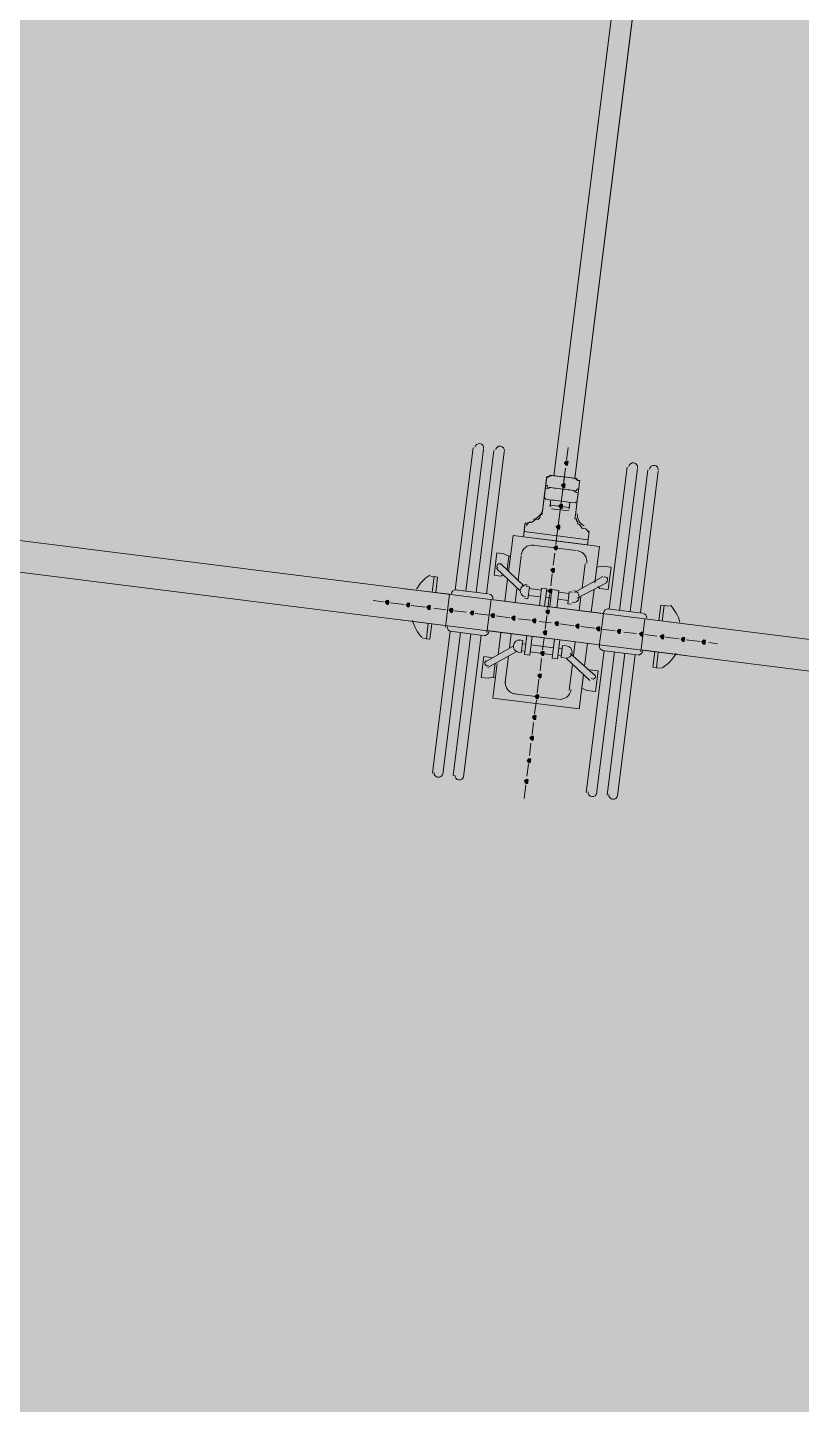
# Model space of a CAD drawing. Header units: metres. Extents: x -4 to 509425, y 7549 to 4732445.
# Drawn here: x 476010.76 to 476014.52, y 4719742.01 to 4719748.7 of the extents above; entities that cross this region are included whole.
import ezdxf

# ---------------------------------------------------------------- set-up
doc = ezdxf.new("R2010")
doc.units = ezdxf.units.M
doc.header["$LTSCALE"] = 0.01
doc.header["$MEASUREMENT"] = 0
doc.layers.get('0').update_dxf_attribs({"lineweight": 0})
doc.layers.add('_SUBESTACIÓN', color=1, linetype='Continuous')
doc.layers.add('SUBESTACION LA VID', color=253, linetype='Continuous')

# ---------------------------------------------------------------- blocks, each defined once
blk = doc.blocks.new('A$Cfff6051d')
at = {"layer": 'SUBESTACION LA VID', "transparency": 33554687}
h = blk.add_hatch(color=256, dxfattribs=at)
h.dxf.hatch_style = 2
h.paths.add_polyline_path([(476013.3874, 4719746.5819), (476013.3885, 4719746.5903), (476013.3801, 4719746.5914), (476013.3706, 4719746.584), (476013.378, 4719746.5746), (476013.3864, 4719746.5735)])
h = blk.add_hatch(color=256, dxfattribs=at)
h.dxf.hatch_style = 2
h.paths.add_polyline_path([(476013.3737, 4719746.4727), (476013.3748, 4719746.4811), (476013.3664, 4719746.4822), (476013.3569, 4719746.4748), (476013.3643, 4719746.4654), (476013.3727, 4719746.4643)])
h = blk.add_hatch(color=256, dxfattribs=at)
h.dxf.hatch_style = 2
h.paths.add_polyline_path([(476013.3611, 4719746.3719), (476013.3621, 4719746.3803), (476013.3537, 4719746.3814), (476013.3443, 4719746.374), (476013.3516, 4719746.3646), (476013.36, 4719746.3635)])
h = blk.add_hatch(color=256, dxfattribs=at)
h.dxf.hatch_style = 2
h.paths.add_polyline_path([(476013.3485, 4719746.2711), (476013.3495, 4719746.2795), (476013.3411, 4719746.2806), (476013.3317, 4719746.2732), (476013.339, 4719746.2638), (476013.3474, 4719746.2627)])
h = blk.add_hatch(color=256, dxfattribs=at)
h.dxf.hatch_style = 2
h.paths.add_polyline_path([(476013.3358, 4719746.1703), (476013.3369, 4719746.1787), (476013.3285, 4719746.1797), (476013.319, 4719746.1724), (476013.3264, 4719746.1629), (476013.3348, 4719746.1619)])
h = blk.add_hatch(color=256, dxfattribs=at)
h.dxf.hatch_style = 2
h.paths.add_polyline_path([(476013.3221, 4719746.0611), (476013.3232, 4719746.0695), (476013.3148, 4719746.0705), (476013.3053, 4719746.0632), (476013.3127, 4719746.0537), (476013.3211, 4719746.0527)])
h = blk.add_hatch(color=256, dxfattribs=at)
h.dxf.hatch_style = 2
h.paths.add_polyline_path([(476013.3095, 4719745.9603), (476013.3105, 4719745.9687), (476013.3021, 4719745.9697), (476013.2927, 4719745.9624), (476013.3, 4719745.9529), (476013.3084, 4719745.9519)])
h = blk.add_hatch(color=256, dxfattribs=at)
h.dxf.hatch_style = 2
h.paths.add_polyline_path([(476012.5177, 4719745.906), (476012.5188, 4719745.9144), (476012.5104, 4719745.9154), (476012.5009, 4719745.9081), (476012.5082, 4719745.8986), (476012.5166, 4719745.8976)])
h = blk.add_hatch(color=256, dxfattribs=at)
h.dxf.hatch_style = 2
h.paths.add_polyline_path([(476012.6185, 4719745.8933), (476012.6196, 4719745.9017), (476012.6112, 4719745.9028), (476012.6017, 4719745.8954), (476012.609, 4719745.886), (476012.6174, 4719745.8849)])
h = blk.add_hatch(color=256, dxfattribs=at)
h.dxf.hatch_style = 2
h.paths.add_polyline_path([(476012.7193, 4719745.8807), (476012.7204, 4719745.8891), (476012.712, 4719745.8901), (476012.7025, 4719745.8828), (476012.7099, 4719745.8733), (476012.7183, 4719745.8723)])
h = blk.add_hatch(color=256, dxfattribs=at)
h.dxf.hatch_style = 2
h.paths.add_polyline_path([(476012.8285, 4719745.867), (476012.8296, 4719745.8754), (476012.8212, 4719745.8765), (476012.8117, 4719745.8691), (476012.8191, 4719745.8597), (476012.8275, 4719745.8586)])
h = blk.add_hatch(color=256, dxfattribs=at)
h.dxf.hatch_style = 2
h.paths.add_polyline_path([(476012.9293, 4719745.8544), (476012.9304, 4719745.8628), (476012.922, 4719745.8638), (476012.9125, 4719745.8565), (476012.9199, 4719745.847), (476012.9283, 4719745.846)])
h = blk.add_hatch(color=256, dxfattribs=at)
h.dxf.hatch_style = 2
h.paths.add_polyline_path([(476013.0301, 4719745.8417), (476013.0312, 4719745.8501), (476013.0228, 4719745.8512), (476013.0133, 4719745.8438), (476013.0207, 4719745.8344), (476013.0291, 4719745.8333)])
h = blk.add_hatch(color=256, dxfattribs=at)
h.dxf.hatch_style = 2
h.paths.add_polyline_path([(476013.2968, 4719745.8595), (476013.2979, 4719745.8679), (476013.2895, 4719745.8689), (476013.28, 4719745.8616), (476013.2874, 4719745.8521), (476013.2958, 4719745.8511)])
h = blk.add_hatch(color=256, dxfattribs=at)
h.dxf.hatch_style = 2
h.paths.add_polyline_path([(476013.1309, 4719745.8291), (476013.132, 4719745.8375), (476013.1236, 4719745.8385), (476013.1141, 4719745.8312), (476013.1215, 4719745.8217), (476013.1299, 4719745.8207)])
h = blk.add_hatch(color=256, dxfattribs=at)
h.dxf.hatch_style = 2
h.paths.add_polyline_path([(476013.2317, 4719745.8164), (476013.2328, 4719745.8248), (476013.2244, 4719745.8259), (476013.2149, 4719745.8186), (476013.2223, 4719745.8091), (476013.2307, 4719745.808)])
h = blk.add_hatch(color=256, dxfattribs=at)
h.dxf.hatch_style = 2
h.paths.add_polyline_path([(476013.3409, 4719745.8028), (476013.342, 4719745.8112), (476013.3336, 4719745.8122), (476013.3241, 4719745.8049), (476013.3315, 4719745.7954), (476013.3399, 4719745.7944)])
h = blk.add_hatch(color=256, dxfattribs=at)
h.dxf.hatch_style = 2
h.paths.add_polyline_path([(476013.4417, 4719745.7901), (476013.4428, 4719745.7985), (476013.4344, 4719745.7996), (476013.4249, 4719745.7922), (476013.4323, 4719745.7828), (476013.4407, 4719745.7817)])
h = blk.add_hatch(color=256, dxfattribs=at)
h.dxf.hatch_style = 2
h.paths.add_polyline_path([(476013.5425, 4719745.7775), (476013.5436, 4719745.7859), (476013.5352, 4719745.7869), (476013.5257, 4719745.7796), (476013.5331, 4719745.7701), (476013.5415, 4719745.7691)])
h = blk.add_hatch(color=256, dxfattribs=at)
h.dxf.hatch_style = 2
h.paths.add_polyline_path([(476013.2842, 4719745.7587), (476013.2853, 4719745.7671), (476013.2769, 4719745.7681), (476013.2674, 4719745.7608), (476013.2748, 4719745.7513), (476013.2832, 4719745.7503)])
h = blk.add_hatch(color=256, dxfattribs=at)
h.dxf.hatch_style = 2
h.paths.add_polyline_path([(476013.6433, 4719745.7648), (476013.6444, 4719745.7732), (476013.636, 4719745.7743), (476013.6265, 4719745.767), (476013.6339, 4719745.7575), (476013.6423, 4719745.7564)])
h = blk.add_hatch(color=256, dxfattribs=at)
h.dxf.hatch_style = 2
h.paths.add_polyline_path([(476013.7525, 4719745.7512), (476013.7536, 4719745.7596), (476013.7452, 4719745.7606), (476013.7357, 4719745.7533), (476013.7431, 4719745.7438), (476013.7515, 4719745.7428)])
h = blk.add_hatch(color=256, dxfattribs=at)
h.dxf.hatch_style = 2
h.paths.add_polyline_path([(476013.8534, 4719745.7385), (476013.8544, 4719745.7469), (476013.846, 4719745.748), (476013.8366, 4719745.7406), (476013.8439, 4719745.7312), (476013.8523, 4719745.7301)])
h = blk.add_hatch(color=256, dxfattribs=at)
h.dxf.hatch_style = 2
h.paths.add_polyline_path([(476013.9542, 4719745.7259), (476013.9552, 4719745.7343), (476013.9468, 4719745.7353), (476013.9374, 4719745.728), (476013.9447, 4719745.7185), (476013.9531, 4719745.7175)])
h = blk.add_hatch(color=256, dxfattribs=at)
h.dxf.hatch_style = 2
h.paths.add_polyline_path([(476014.055, 4719745.7132), (476014.056, 4719745.7216), (476014.0476, 4719745.7227), (476014.0382, 4719745.7153), (476014.0455, 4719745.7059), (476014.0539, 4719745.7048)])
h = blk.add_hatch(color=256, dxfattribs=at)
h.dxf.hatch_style = 2
h.paths.add_polyline_path([(476013.2716, 4719745.6579), (476013.2726, 4719745.6663), (476013.2642, 4719745.6673), (476013.2548, 4719745.66), (476013.2621, 4719745.6505), (476013.2705, 4719745.6495)])
h = blk.add_hatch(color=256, dxfattribs=at)
h.dxf.hatch_style = 2
h.paths.add_polyline_path([(476013.2579, 4719745.5487), (476013.2589, 4719745.5571), (476013.2505, 4719745.5581), (476013.2411, 4719745.5508), (476013.2484, 4719745.5413), (476013.2568, 4719745.5403)])
h = blk.add_hatch(color=256, dxfattribs=at)
h.dxf.hatch_style = 2
h.paths.add_polyline_path([(476013.2452, 4719745.4479), (476013.2463, 4719745.4563), (476013.2379, 4719745.4573), (476013.2284, 4719745.45), (476013.2358, 4719745.4405), (476013.2442, 4719745.4395)])
h = blk.add_hatch(color=256, dxfattribs=at)
h.dxf.hatch_style = 2
h.paths.add_polyline_path([(476013.2326, 4719745.3471), (476013.2337, 4719745.3555), (476013.2253, 4719745.3565), (476013.2158, 4719745.3492), (476013.2232, 4719745.3397), (476013.2316, 4719745.3387)])
h = blk.add_hatch(color=256, dxfattribs=at)
h.dxf.hatch_style = 2
h.paths.add_polyline_path([(476013.22, 4719745.2463), (476013.221, 4719745.2547), (476013.2126, 4719745.2557), (476013.2032, 4719745.2484), (476013.2105, 4719745.2389), (476013.2189, 4719745.2379)])
h = blk.add_hatch(color=256, dxfattribs=at)
h.dxf.hatch_style = 2
h.paths.add_polyline_path([(476013.2063, 4719745.1371), (476013.2073, 4719745.1455), (476013.1989, 4719745.1465), (476013.1895, 4719745.1392), (476013.1968, 4719745.1297), (476013.2052, 4719745.1287)])
h = blk.add_hatch(color=256, dxfattribs=at)
h.dxf.hatch_style = 2
h.paths.add_polyline_path([(476013.1936, 4719745.0362), (476013.1947, 4719745.0446), (476013.1863, 4719745.0457), (476013.1768, 4719745.0384), (476013.1842, 4719745.0289), (476013.1926, 4719745.0278)])
at = {"layer": 'SUBESTACION LA VID', "lineweight": 15}
for p, q in [((476014.0574, 4719752.4023), (476013.3202, 4719746.5221)), ((476014.1582, 4719752.3897), (476013.421, 4719746.5094)), ((476070.5903, 4719738.7022), (475974.8433, 4719750.706)), ((476070.5713, 4719738.551), (475974.8243, 4719750.5548)), ((476012.9275, 4719746.6566), (476012.8411, 4719745.9678)), ((476013.3885, 4719746.6586), (476013.3811, 4719746.5998)), ((476012.8916, 4719745.9615), (476012.9779, 4719746.6503)), ((476013.0283, 4719746.644), (476012.942, 4719745.9552)), ((476012.9924, 4719745.9488), (476013.0787, 4719746.6377)), ((476013.3759, 4719746.5578), (476013.3685, 4719746.499)), ((476013.5888, 4719745.8741), (476013.6751, 4719746.5629)), ((476013.7255, 4719746.5566), (476013.6392, 4719745.8678)), ((476013.6896, 4719745.8614), (476013.7759, 4719746.5503)), ((476013.8263, 4719746.5439), (476013.74, 4719745.8551)), ((476013.2824, 4719746.4927), (476013.275, 4719746.4339)), ((476013.3632, 4719746.457), (476013.3548, 4719746.3898)), ((476013.4346, 4719746.4139), (476013.442, 4719746.4727)), ((476013.2645, 4719746.3499), (476013.275, 4719746.4339)), ((476013.3012, 4719746.3709), (476013.3033, 4719746.3877)), ((476013.4346, 4719746.4139), (476013.4241, 4719746.3299)), ((476013.3926, 4719746.3509), (476013.3086, 4719746.3614)), ((476013.3096, 4719746.3698), (476013.3096, 4719746.3698)), ((476013.3506, 4719746.3562), (476013.3422, 4719746.289)), ((476013.3957, 4719746.3761), (476013.3936, 4719746.3593)), ((476013.1888, 4719746.2911), (476013.2151, 4719746.2963)), ((476013.3379, 4719746.2553), (476013.3295, 4719746.1881)), ((476013.0995, 4719746.0549), (476013.1216, 4719746.2313)), ((476013.5416, 4719746.1786), (476013.1216, 4719746.2313)), ((476013.486, 4719746.2112), (476013.1752, 4719746.2502)), ((476013.1457, 4719746.0149), (476013.1604, 4719746.1326)), ((476013.4282, 4719746.1587), (476013.2182, 4719746.185)), ((476013.3243, 4719746.1461), (476013.3169, 4719746.0873)), ((476013.5195, 4719746.0022), (476013.5416, 4719746.1786)), ((476013.0418, 4719746.0706), (476013.1562, 4719745.9624)), ((476013.0617, 4719746.0937), (476013.1761, 4719745.9855)), ((476013.4565, 4719745.976), (476013.4712, 4719746.0936)), ((476012.7215, 4719746.034), (476012.7383, 4719746.0319)), ((476013.0816, 4719745.9121), (476013.0953, 4719746.0213)), ((476013.3116, 4719746.0453), (476013.3042, 4719745.9865)), ((476013.5573, 4719746.0316), (476013.4197, 4719745.955)), ((476013.5794, 4719746.0032), (476013.4334, 4719745.9277)), ((476012.8128, 4719745.9458), (476012.5944, 4719745.9731)), ((476012.7928, 4719745.7862), (476012.8128, 4719745.9458)), ((476013.0008, 4719745.9478), (476012.8411, 4719745.9678)), ((476013.0144, 4719745.9205), (476012.9944, 4719745.7609)), ((476013.5604, 4719745.852), (476013.0144, 4719745.9205)), ((476013.132, 4719745.9057), (476013.1404, 4719745.9729)), ((476013.2549, 4719745.933), (476013.1961, 4719745.9404)), ((476013.2591, 4719745.9666), (476013.2003, 4719745.974)), ((476013.2496, 4719745.891), (476013.2601, 4719745.975)), ((476013.2853, 4719745.9718), (476013.2601, 4719745.975)), ((476013.2748, 4719745.8878), (476013.2853, 4719745.9718)), ((476013.3053, 4719745.9267), (476013.2801, 4719745.9298)), ((476013.3095, 4719745.9603), (476013.2843, 4719745.9634)), ((476013.299, 4719745.9445), (476013.2906, 4719745.8773)), ((476013.3, 4719745.8847), (476013.3105, 4719745.9687)), ((476013.3441, 4719745.9645), (476013.3105, 4719745.9687)), ((476013.3336, 4719745.8805), (476013.3441, 4719745.9645)), ((476013.3893, 4719745.9161), (476013.3389, 4719745.9225)), ((476013.3935, 4719745.9498), (476013.3431, 4719745.9561)), ((476013.4113, 4719745.956), (476013.3945, 4719745.9582)), ((476013.4428, 4719745.8668), (476013.4512, 4719745.934)), ((476013.5016, 4719745.8594), (476013.5153, 4719745.9686)), ((476012.4925, 4719745.9091), (476012.4421, 4719745.9154)), ((476012.5933, 4719745.8965), (476012.5261, 4719745.9049)), ((476012.6941, 4719745.8838), (476012.6269, 4719745.8923)), ((476012.7949, 4719745.8712), (476012.7361, 4719745.8786)), ((476012.8957, 4719745.8586), (476012.8369, 4719745.8659)), ((476013.0049, 4719745.8449), (476012.9377, 4719745.8533)), ((476013.5604, 4719745.852), (476013.5404, 4719745.6924)), ((476013.5804, 4719745.8751), (476013.7484, 4719745.8541)), ((476013.8807, 4719745.8887), (476013.8555, 4719745.8918)), ((476012.7938, 4719745.7946), (476012.5754, 4719745.8219)), ((476012.7171, 4719745.7274), (476012.7266, 4719745.803)), ((476013.1057, 4719745.8322), (476013.0385, 4719745.8407)), ((476013.2065, 4719745.8196), (476013.1477, 4719745.827)), ((476013.3073, 4719745.807), (476013.2485, 4719745.8143)), ((476013.2863, 4719745.8437), (476013.2779, 4719745.7765)), ((476013.4165, 4719745.7933), (476013.3493, 4719745.8017)), ((476013.5173, 4719745.7806), (476013.4501, 4719745.7891)), ((476013.742, 4719745.6671), (476013.762, 4719745.8268)), ((476013.762, 4719745.8268), (476013.9804, 4719745.7994)), ((476012.7003, 4719745.7295), (476012.6835, 4719745.7316)), ((476012.7295, 4719745.0774), (476012.8159, 4719745.7662)), ((476012.8663, 4719745.7599), (476012.7799, 4719745.0711)), ((476012.9755, 4719745.7462), (476012.8159, 4719745.7662)), ((476012.8303, 4719745.0647), (476012.9167, 4719745.7536)), ((476012.9671, 4719745.7472), (476012.8807, 4719745.0584)), ((476013.5415, 4719745.7008), (476012.9954, 4719745.7693)), ((476013.049, 4719745.6516), (476013.0626, 4719745.7609)), ((476013.1046, 4719745.6873), (476013.113, 4719745.7545)), ((476013.1886, 4719745.7451), (476013.1771, 4719745.6527)), ((476013.2138, 4719745.7419), (476013.2023, 4719745.6495)), ((476013.2727, 4719745.7345), (476013.2653, 4719745.6757)), ((476013.3231, 4719745.7282), (476013.3115, 4719745.6358)), ((476013.3483, 4719745.7251), (476013.3367, 4719745.6326)), ((476013.6181, 4719745.768), (476013.5509, 4719745.7764)), ((476013.7189, 4719745.7554), (476013.6601, 4719745.7627)), ((476013.8198, 4719745.7427), (476013.7609, 4719745.7501)), ((476013.929, 4719745.729), (476013.8618, 4719745.7375)), ((476014.0298, 4719745.7164), (476013.9626, 4719745.7248)), ((476012.9849, 4719745.617), (476013.1225, 4719745.6936)), ((476012.9985, 4719745.5897), (476013.1361, 4719745.6663)), ((476013.1792, 4719745.6695), (476013.1624, 4719745.6716)), ((476013.1834, 4719745.7031), (476013.1666, 4719745.7052)), ((476013.2023, 4719745.6495), (476013.1771, 4719745.6527)), ((476013.3136, 4719745.6526), (476013.2044, 4719745.6663)), ((476013.3178, 4719745.6862), (476013.2086, 4719745.6999)), ((476013.3598, 4719745.6809), (476013.343, 4719745.683)), ((476013.5225, 4719745.5496), (476013.3997, 4719745.6589)), ((476013.4154, 4719745.6484), (476013.4239, 4719745.7156)), ((476013.469, 4719745.599), (476013.4827, 4719745.7082)), ((476013.5635, 4719745.6725), (476013.4771, 4719744.9836)), ((476013.5275, 4719744.9773), (476013.6139, 4719745.6661)), ((476013.5551, 4719745.6735), (476013.7231, 4719745.6525)), ((476013.6643, 4719745.6598), (476013.5779, 4719744.971)), ((476013.6284, 4719744.9647), (476013.7147, 4719745.6535)), ((476013.7431, 4719745.6756), (476013.9615, 4719745.6482)), ((476013.8008, 4719745.5915), (476013.8103, 4719745.6671)), ((476014.1138, 4719745.7059), (476014.0718, 4719745.7111)), ((476013.0226, 4719745.4416), (476013.0437, 4719745.6096)), ((476013.0836, 4719745.5193), (476013.0994, 4719745.6453)), ((476013.26, 4719745.6337), (476013.2526, 4719745.5749)), ((476013.3367, 4719745.6326), (476013.3115, 4719745.6358)), ((476013.3556, 4719745.6473), (476013.3388, 4719745.6494)), ((476013.3713, 4719745.6368), (476013.3545, 4719745.6389)), ((476013.4941, 4719745.5276), (476013.3797, 4719745.6358)), ((476013.3944, 4719745.4804), (476013.4102, 4719745.6064)), ((476013.8176, 4719745.5894), (476013.8428, 4719745.5863)), ((476013.2474, 4719745.5329), (476013.239, 4719745.4657)), ((476013.4426, 4719745.389), (476013.4637, 4719745.557)), ((476013.3377, 4719745.4363), (476013.1276, 4719745.4626)), ((476013.4426, 4719745.389), (476013.0226, 4719745.4416)), ((476013.2347, 4719745.4321), (476013.2263, 4719745.3649)), ((476013.221, 4719745.3229), (476013.2137, 4719745.2641)), ((476013.2084, 4719745.2221), (476013.201, 4719745.1633)), ((476013.1958, 4719745.1213), (476013.1884, 4719745.0625)), ((476013.1831, 4719745.0205), (476013.1747, 4719744.9533))]:
    blk.add_line(p, q, dxfattribs=at)
for points in [[(476014.0574, 4719752.4023), (476014.1582, 4719752.3897), (476013.421, 4719746.5094), (476013.3202, 4719746.5221), (476014.0574, 4719752.4023)], [(476070.5713, 4719738.551), (476070.5903, 4719738.7022), (475974.8433, 4719750.706), (475974.8243, 4719750.5548), (476070.5713, 4719738.551)], [(476013.1783, 4719746.2754), (476013.172, 4719746.225), (476013.3316, 4719746.2049), (476013.3706, 4719746.5158), (476013.337, 4719746.52), (476013.3202, 4719746.5221), (476013.3118, 4719746.5231), (476013.3034, 4719746.5242), (476013.2939, 4719746.5168), (476013.2845, 4719746.5095), (476013.2834, 4719746.5011), (476013.2824, 4719746.4927), (476013.275, 4719746.4339), (476013.2645, 4719746.3499), (476013.2634, 4719746.3415), (476013.2624, 4719746.3331), (476013.254, 4719746.3341), (476013.2529, 4719746.3257), (476013.2519, 4719746.3173), (476013.2424, 4719746.31), (476013.234, 4719746.311), (476013.2246, 4719746.3037), (476013.2151, 4719746.2963), (476013.2067, 4719746.2974), (476013.1888, 4719746.2911), (476013.1804, 4719746.2922), (476013.1794, 4719746.2838), (476013.1783, 4719746.2754)], [(476013.2824, 4719746.4927), (476013.2813, 4719746.4843), (476013.2803, 4719746.4759), (476013.2887, 4719746.4748), (476013.2876, 4719746.4664), (476013.3044, 4719746.4643), (476013.3212, 4719746.4622), (476013.3296, 4719746.4612), (476013.3632, 4719746.457), (476013.3884, 4719746.4538), (476013.3968, 4719746.4527), (476013.4136, 4719746.4506), (476013.4304, 4719746.4485), (476013.4315, 4719746.4569), (476013.4399, 4719746.4559), (476013.4409, 4719746.4643), (476013.442, 4719746.4727), (476013.443, 4719746.4811), (476013.4441, 4719746.4895), (476013.4451, 4719746.4979), (476013.4367, 4719746.4989), (476013.421, 4719746.5094), (476013.4042, 4719746.5115), (476013.3958, 4719746.5126), (476013.3706, 4719746.5158), (476013.337, 4719746.52), (476013.3286, 4719746.521), (476013.3118, 4719746.5231), (476013.2939, 4719746.5168), (476013.2855, 4719746.5179), (476013.2845, 4719746.5095), (476013.2834, 4719746.5011), (476013.2824, 4719746.4927)], [(476013.3559, 4719746.3982), (476013.3811, 4719746.395), (476013.3895, 4719746.3939), (476013.4063, 4719746.3918), (476013.4231, 4719746.3897), (476013.4325, 4719746.3971), (476013.4336, 4719746.4055), (476013.4346, 4719746.4139), (476013.4357, 4719746.4223), (476013.4367, 4719746.4307), (476013.4378, 4719746.4391), (476013.4294, 4719746.4401), (476013.4136, 4719746.4506), (476013.3968, 4719746.4527), (476013.3884, 4719746.4538), (476013.3632, 4719746.457), (476013.3296, 4719746.4612), (476013.3212, 4719746.4622), (476013.3044, 4719746.4643), (476013.2866, 4719746.458), (476013.2782, 4719746.4591), (476013.2771, 4719746.4507), (476013.2761, 4719746.4423), (476013.275, 4719746.4339), (476013.274, 4719746.4255), (476013.2729, 4719746.4171), (476013.2802, 4719746.4076), (476013.297, 4719746.4055), (476013.3138, 4719746.4034), (476013.3222, 4719746.4024), (476013.3559, 4719746.3982)], [(476013.4892, 4719746.2364), (476013.4828, 4719746.186), (476013.3316, 4719746.2049), (476013.3706, 4719746.5158), (476013.3958, 4719746.5126), (476013.4126, 4719746.5105), (476013.421, 4719746.5094), (476013.4294, 4719746.5084), (476013.4367, 4719746.4989), (476013.4451, 4719746.4979), (476013.4441, 4719746.4895), (476013.443, 4719746.4811), (476013.442, 4719746.4727), (476013.4346, 4719746.4139), (476013.4241, 4719746.3299), (476013.423, 4719746.3215), (476013.422, 4719746.3131), (476013.4304, 4719746.312), (476013.4293, 4719746.3036), (476013.4367, 4719746.2942), (476013.4356, 4719746.2858), (476013.444, 4719746.2847), (476013.4514, 4719746.2753), (476013.4587, 4719746.2658), (476013.4755, 4719746.2637), (476013.4829, 4719746.2542), (476013.4913, 4719746.2532), (476013.4902, 4719746.2448), (476013.4892, 4719746.2364)], [(476013.3979, 4719746.3929), (476013.3947, 4719746.3677), (476013.3023, 4719746.3793), (476013.3054, 4719746.4045)], [(476013.4892, 4719746.2364), (476013.486, 4719746.2112), (476013.4828, 4719746.186), (476013.172, 4719746.225), (476013.1752, 4719746.2502), (476013.1783, 4719746.2754)], [(476013.0291, 4719746.0381), (476013.0428, 4719746.1473), (476013.0764, 4719746.1431), (476013.1006, 4719746.1315)], [(476013.109, 4719746.1305), (476013.1006, 4719746.1315), (476013.0922, 4719746.0643)], [(476013.5342, 4719745.9833), (476013.5416, 4719745.9738), (476013.5836, 4719745.9686), (476013.5973, 4719746.0778), (476013.5553, 4719746.0831), (476013.529, 4719746.0778), (476013.5206, 4719746.0106)], [(476012.7456, 4719745.9542), (476012.7551, 4719746.0298), (476012.7383, 4719746.0319), (476012.7288, 4719745.9563)], [(476013.0291, 4719746.0381), (476013.0627, 4719746.0339), (476013.0722, 4719746.0412)], [(476013.1772, 4719745.9257), (476013.194, 4719745.9236), (476013.2013, 4719745.9824), (476013.1845, 4719745.9845)], [(476013.404, 4719745.8972), (476013.3872, 4719745.8993), (476013.3945, 4719745.9582)], [(476013.8292, 4719745.8183), (476013.8387, 4719745.8939), (476013.8555, 4719745.8918), (476013.846, 4719745.8162)], [(476012.7098, 4719745.8051), (476012.7003, 4719745.7295), (476012.7171, 4719745.7274)], [(476013.1519, 4719745.7241), (476013.1687, 4719745.722), (476013.1613, 4719745.6632), (476013.1445, 4719745.6653)], [(476013.3787, 4719745.6956), (476013.3619, 4719745.6977), (476013.3545, 4719745.6389)], [(476013.8271, 4719745.665), (476013.8176, 4719745.5894), (476013.8008, 4719745.5915)], [(476012.9796, 4719745.6433), (476012.967, 4719745.5425), (476013.0006, 4719745.5383), (476013.0269, 4719745.5435)], [(476012.9796, 4719745.6433), (476013.0132, 4719745.6391), (476013.0216, 4719745.638)], [(476013.0353, 4719745.5424), (476013.0269, 4719745.5435), (476013.0353, 4719745.6107)], [(476013.4837, 4719745.5801), (476013.4921, 4719745.579), (476013.5341, 4719745.5738), (476013.5214, 4719745.473), (476013.4794, 4719745.4782), (476013.4553, 4719745.4898), (476013.4637, 4719745.557)]]:
    blk.add_lwpolyline(points, dxfattribs=at)
at = {"layer": 'SUBESTACION LA VID'}
for points in [[(476013.3874, 4719746.5819), (476013.3885, 4719746.5903), (476013.3801, 4719746.5914), (476013.3706, 4719746.584), (476013.378, 4719746.5746), (476013.3864, 4719746.5735)], [(476013.3737, 4719746.4727), (476013.3748, 4719746.4811), (476013.3664, 4719746.4822), (476013.3569, 4719746.4748), (476013.3643, 4719746.4654), (476013.3727, 4719746.4643)], [(476013.3611, 4719746.3719), (476013.3621, 4719746.3803), (476013.3537, 4719746.3814), (476013.3443, 4719746.374), (476013.3516, 4719746.3646), (476013.36, 4719746.3635)], [(476013.3485, 4719746.2711), (476013.3495, 4719746.2795), (476013.3411, 4719746.2806), (476013.3317, 4719746.2732), (476013.339, 4719746.2638), (476013.3474, 4719746.2627)], [(476013.3358, 4719746.1703), (476013.3369, 4719746.1787), (476013.3285, 4719746.1797), (476013.319, 4719746.1724), (476013.3264, 4719746.1629), (476013.3348, 4719746.1619)], [(476013.3221, 4719746.0611), (476013.3232, 4719746.0695), (476013.3148, 4719746.0705), (476013.3053, 4719746.0632), (476013.3127, 4719746.0537), (476013.3211, 4719746.0527)], [(476013.3095, 4719745.9603), (476013.3105, 4719745.9687), (476013.3021, 4719745.9697), (476013.2927, 4719745.9624), (476013.3, 4719745.9529), (476013.3084, 4719745.9519)], [(476012.5177, 4719745.906), (476012.5188, 4719745.9144), (476012.5104, 4719745.9154), (476012.5009, 4719745.9081), (476012.5082, 4719745.8986), (476012.5166, 4719745.8976)], [(476012.6185, 4719745.8933), (476012.6196, 4719745.9017), (476012.6112, 4719745.9028), (476012.6017, 4719745.8954), (476012.609, 4719745.886), (476012.6174, 4719745.8849)], [(476012.7193, 4719745.8807), (476012.7204, 4719745.8891), (476012.712, 4719745.8901), (476012.7025, 4719745.8828), (476012.7099, 4719745.8733), (476012.7183, 4719745.8723)], [(476012.8285, 4719745.867), (476012.8296, 4719745.8754), (476012.8212, 4719745.8765), (476012.8117, 4719745.8691), (476012.8191, 4719745.8597), (476012.8275, 4719745.8586)], [(476012.9293, 4719745.8544), (476012.9304, 4719745.8628), (476012.922, 4719745.8638), (476012.9125, 4719745.8565), (476012.9199, 4719745.847), (476012.9283, 4719745.846)], [(476013.0301, 4719745.8417), (476013.0312, 4719745.8501), (476013.0228, 4719745.8512), (476013.0133, 4719745.8438), (476013.0207, 4719745.8344), (476013.0291, 4719745.8333)], [(476013.2968, 4719745.8595), (476013.2979, 4719745.8679), (476013.2895, 4719745.8689), (476013.28, 4719745.8616), (476013.2874, 4719745.8521), (476013.2958, 4719745.8511)], [(476013.1309, 4719745.8291), (476013.132, 4719745.8375), (476013.1236, 4719745.8385), (476013.1141, 4719745.8312), (476013.1215, 4719745.8217), (476013.1299, 4719745.8207)], [(476013.2317, 4719745.8164), (476013.2328, 4719745.8248), (476013.2244, 4719745.8259), (476013.2149, 4719745.8186), (476013.2223, 4719745.8091), (476013.2307, 4719745.808)], [(476013.3409, 4719745.8028), (476013.342, 4719745.8112), (476013.3336, 4719745.8122), (476013.3241, 4719745.8049), (476013.3315, 4719745.7954), (476013.3399, 4719745.7944)], [(476013.4417, 4719745.7901), (476013.4428, 4719745.7985), (476013.4344, 4719745.7996), (476013.4249, 4719745.7922), (476013.4323, 4719745.7828), (476013.4407, 4719745.7817)], [(476013.5425, 4719745.7775), (476013.5436, 4719745.7859), (476013.5352, 4719745.7869), (476013.5257, 4719745.7796), (476013.5331, 4719745.7701), (476013.5415, 4719745.7691)], [(476013.2842, 4719745.7587), (476013.2853, 4719745.7671), (476013.2769, 4719745.7681), (476013.2674, 4719745.7608), (476013.2748, 4719745.7513), (476013.2832, 4719745.7503)], [(476013.6433, 4719745.7648), (476013.6444, 4719745.7732), (476013.636, 4719745.7743), (476013.6265, 4719745.767), (476013.6339, 4719745.7575), (476013.6423, 4719745.7564)], [(476013.7525, 4719745.7512), (476013.7536, 4719745.7596), (476013.7452, 4719745.7606), (476013.7357, 4719745.7533), (476013.7431, 4719745.7438), (476013.7515, 4719745.7428)], [(476013.8534, 4719745.7385), (476013.8544, 4719745.7469), (476013.846, 4719745.748), (476013.8366, 4719745.7406), (476013.8439, 4719745.7312), (476013.8523, 4719745.7301)], [(476013.9542, 4719745.7259), (476013.9552, 4719745.7343), (476013.9468, 4719745.7353), (476013.9374, 4719745.728), (476013.9447, 4719745.7185), (476013.9531, 4719745.7175)], [(476014.055, 4719745.7132), (476014.056, 4719745.7216), (476014.0476, 4719745.7227), (476014.0382, 4719745.7153), (476014.0455, 4719745.7059), (476014.0539, 4719745.7048)], [(476013.2716, 4719745.6579), (476013.2726, 4719745.6663), (476013.2642, 4719745.6673), (476013.2548, 4719745.66), (476013.2621, 4719745.6505), (476013.2705, 4719745.6495)], [(476013.2579, 4719745.5487), (476013.2589, 4719745.5571), (476013.2505, 4719745.5581), (476013.2411, 4719745.5508), (476013.2484, 4719745.5413), (476013.2568, 4719745.5403)], [(476013.2452, 4719745.4479), (476013.2463, 4719745.4563), (476013.2379, 4719745.4573), (476013.2284, 4719745.45), (476013.2358, 4719745.4405), (476013.2442, 4719745.4395)], [(476013.2326, 4719745.3471), (476013.2337, 4719745.3555), (476013.2253, 4719745.3565), (476013.2158, 4719745.3492), (476013.2232, 4719745.3397), (476013.2316, 4719745.3387)], [(476013.22, 4719745.2463), (476013.221, 4719745.2547), (476013.2126, 4719745.2557), (476013.2032, 4719745.2484), (476013.2105, 4719745.2389), (476013.2189, 4719745.2379)], [(476013.2063, 4719745.1371), (476013.2073, 4719745.1455), (476013.1989, 4719745.1465), (476013.1895, 4719745.1392), (476013.1968, 4719745.1297), (476013.2052, 4719745.1287)], [(476013.1936, 4719745.0362), (476013.1947, 4719745.0446), (476013.1863, 4719745.0457), (476013.1768, 4719745.0384), (476013.1842, 4719745.0289), (476013.1926, 4719745.0278)]]:
    blk.add_lwpolyline(points, close=True, dxfattribs=at)
at = {"layer": 'SUBESTACION LA VID', "lineweight": 0}
for points in [[(476013.3874, 4719746.5819), (476013.3885, 4719746.5903), (476013.3801, 4719746.5914), (476013.3706, 4719746.584), (476013.378, 4719746.5746), (476013.3864, 4719746.5735)], [(476013.3737, 4719746.4727), (476013.3748, 4719746.4811), (476013.3664, 4719746.4822), (476013.3569, 4719746.4748), (476013.3643, 4719746.4654), (476013.3727, 4719746.4643)], [(476013.3611, 4719746.3719), (476013.3621, 4719746.3803), (476013.3537, 4719746.3814), (476013.3443, 4719746.374), (476013.3516, 4719746.3646), (476013.36, 4719746.3635)], [(476013.3485, 4719746.2711), (476013.3495, 4719746.2795), (476013.3411, 4719746.2806), (476013.3317, 4719746.2732), (476013.339, 4719746.2638), (476013.3474, 4719746.2627)], [(476013.3358, 4719746.1703), (476013.3369, 4719746.1787), (476013.3285, 4719746.1797), (476013.319, 4719746.1724), (476013.3264, 4719746.1629), (476013.3348, 4719746.1619)], [(476013.3221, 4719746.0611), (476013.3232, 4719746.0695), (476013.3148, 4719746.0705), (476013.3053, 4719746.0632), (476013.3127, 4719746.0537), (476013.3211, 4719746.0527)], [(476013.3095, 4719745.9603), (476013.3105, 4719745.9687), (476013.3021, 4719745.9697), (476013.2927, 4719745.9624), (476013.3, 4719745.9529), (476013.3084, 4719745.9519)], [(476012.5177, 4719745.906), (476012.5188, 4719745.9144), (476012.5104, 4719745.9154), (476012.5009, 4719745.9081), (476012.5082, 4719745.8986), (476012.5166, 4719745.8976)], [(476012.6185, 4719745.8933), (476012.6196, 4719745.9017), (476012.6112, 4719745.9028), (476012.6017, 4719745.8954), (476012.609, 4719745.886), (476012.6174, 4719745.8849)], [(476012.7193, 4719745.8807), (476012.7204, 4719745.8891), (476012.712, 4719745.8901), (476012.7025, 4719745.8828), (476012.7099, 4719745.8733), (476012.7183, 4719745.8723)], [(476012.8285, 4719745.867), (476012.8296, 4719745.8754), (476012.8212, 4719745.8765), (476012.8117, 4719745.8691), (476012.8191, 4719745.8597), (476012.8275, 4719745.8586)], [(476012.9293, 4719745.8544), (476012.9304, 4719745.8628), (476012.922, 4719745.8638), (476012.9125, 4719745.8565), (476012.9199, 4719745.847), (476012.9283, 4719745.846)], [(476013.0301, 4719745.8417), (476013.0312, 4719745.8501), (476013.0228, 4719745.8512), (476013.0133, 4719745.8438), (476013.0207, 4719745.8344), (476013.0291, 4719745.8333)], [(476013.2968, 4719745.8595), (476013.2979, 4719745.8679), (476013.2895, 4719745.8689), (476013.28, 4719745.8616), (476013.2874, 4719745.8521), (476013.2958, 4719745.8511)], [(476013.1309, 4719745.8291), (476013.132, 4719745.8375), (476013.1236, 4719745.8385), (476013.1141, 4719745.8312), (476013.1215, 4719745.8217), (476013.1299, 4719745.8207)], [(476013.2317, 4719745.8164), (476013.2328, 4719745.8248), (476013.2244, 4719745.8259), (476013.2149, 4719745.8186), (476013.2223, 4719745.8091), (476013.2307, 4719745.808)], [(476013.3409, 4719745.8028), (476013.342, 4719745.8112), (476013.3336, 4719745.8122), (476013.3241, 4719745.8049), (476013.3315, 4719745.7954), (476013.3399, 4719745.7944)], [(476013.4417, 4719745.7901), (476013.4428, 4719745.7985), (476013.4344, 4719745.7996), (476013.4249, 4719745.7922), (476013.4323, 4719745.7828), (476013.4407, 4719745.7817)], [(476013.5425, 4719745.7775), (476013.5436, 4719745.7859), (476013.5352, 4719745.7869), (476013.5257, 4719745.7796), (476013.5331, 4719745.7701), (476013.5415, 4719745.7691)], [(476013.2842, 4719745.7587), (476013.2853, 4719745.7671), (476013.2769, 4719745.7681), (476013.2674, 4719745.7608), (476013.2748, 4719745.7513), (476013.2832, 4719745.7503)], [(476013.6433, 4719745.7648), (476013.6444, 4719745.7732), (476013.636, 4719745.7743), (476013.6265, 4719745.767), (476013.6339, 4719745.7575), (476013.6423, 4719745.7564)], [(476013.7525, 4719745.7512), (476013.7536, 4719745.7596), (476013.7452, 4719745.7606), (476013.7357, 4719745.7533), (476013.7431, 4719745.7438), (476013.7515, 4719745.7428)], [(476013.8534, 4719745.7385), (476013.8544, 4719745.7469), (476013.846, 4719745.748), (476013.8366, 4719745.7406), (476013.8439, 4719745.7312), (476013.8523, 4719745.7301)], [(476013.9542, 4719745.7259), (476013.9552, 4719745.7343), (476013.9468, 4719745.7353), (476013.9374, 4719745.728), (476013.9447, 4719745.7185), (476013.9531, 4719745.7175)], [(476014.055, 4719745.7132), (476014.056, 4719745.7216), (476014.0476, 4719745.7227), (476014.0382, 4719745.7153), (476014.0455, 4719745.7059), (476014.0539, 4719745.7048)], [(476013.2716, 4719745.6579), (476013.2726, 4719745.6663), (476013.2642, 4719745.6673), (476013.2548, 4719745.66), (476013.2621, 4719745.6505), (476013.2705, 4719745.6495)], [(476013.2579, 4719745.5487), (476013.2589, 4719745.5571), (476013.2505, 4719745.5581), (476013.2411, 4719745.5508), (476013.2484, 4719745.5413), (476013.2568, 4719745.5403)], [(476013.2452, 4719745.4479), (476013.2463, 4719745.4563), (476013.2379, 4719745.4573), (476013.2284, 4719745.45), (476013.2358, 4719745.4405), (476013.2442, 4719745.4395)], [(476013.2326, 4719745.3471), (476013.2337, 4719745.3555), (476013.2253, 4719745.3565), (476013.2158, 4719745.3492), (476013.2232, 4719745.3397), (476013.2316, 4719745.3387)], [(476013.22, 4719745.2463), (476013.221, 4719745.2547), (476013.2126, 4719745.2557), (476013.2032, 4719745.2484), (476013.2105, 4719745.2389), (476013.2189, 4719745.2379)], [(476013.2063, 4719745.1371), (476013.2073, 4719745.1455), (476013.1989, 4719745.1465), (476013.1895, 4719745.1392), (476013.1968, 4719745.1297), (476013.2052, 4719745.1287)], [(476013.1936, 4719745.0362), (476013.1947, 4719745.0446), (476013.1863, 4719745.0457), (476013.1768, 4719745.0384), (476013.1842, 4719745.0289), (476013.1926, 4719745.0278)]]:
    blk.add_lwpolyline(points, close=True, dxfattribs=at)
for points in [[(476013.2645, 4719746.3499), (476013.2824, 4719746.4927), (476013.2834, 4719746.5011), (476013.2645, 4719746.3499), (476013.2845, 4719746.5095)], [(476013.172, 4719746.225), (476013.1794, 4719746.2838), (476013.172, 4719746.225), (476013.1804, 4719746.2922)]]:
    blk.add_lwpolyline(points, dxfattribs=at)
at = {"layer": 'SUBESTACION LA VID', "lineweight": 15}
for points in [[(476012.9784, 4719746.6545), (476012.9799, 4719746.6661), (476012.9717, 4719746.6767), (476012.9601, 4719746.6781), (476012.9485, 4719746.6796), (476012.9379, 4719746.6714), (476012.9364, 4719746.6598)], [(476013.0792, 4719746.6419), (476013.0807, 4719746.6535), (476013.0725, 4719746.6641), (476013.0609, 4719746.6655), (476013.0493, 4719746.667), (476013.0387, 4719746.6587), (476013.0372, 4719746.6471)], [(476013.7261, 4719746.5608), (476013.7275, 4719746.5724), (476013.7193, 4719746.583), (476013.7077, 4719746.5844), (476013.6961, 4719746.5859), (476013.6855, 4719746.5776), (476013.6841, 4719746.5661)], [(476013.8269, 4719746.5481), (476013.8283, 4719746.5597), (476013.8201, 4719746.5703), (476013.8085, 4719746.5718), (476013.7969, 4719746.5732), (476013.7863, 4719746.565), (476013.7849, 4719746.5534)], [(476013.0645, 4719746.091), (476013.0593, 4719746.0958), (476013.0513, 4719746.0954), (476013.0466, 4719746.0902), (476013.0418, 4719746.0851), (476013.0422, 4719746.077), (476013.0474, 4719746.0723)], [(476013.1898, 4719745.9924), (476013.1735, 4719745.9944), (476013.1587, 4719745.9829), (476013.1567, 4719745.9666), (476013.1547, 4719745.9504), (476013.1662, 4719745.9356), (476013.1824, 4719745.9336)], [(476013.5743, 4719746.0062), (476013.5805, 4719746.0095), (476013.5829, 4719746.0172), (476013.5795, 4719746.0234), (476013.5762, 4719746.0296), (476013.5685, 4719746.0319), (476013.5624, 4719746.0286)], [(476013.4092, 4719745.9051), (476013.4255, 4719745.9031), (476013.4403, 4719745.9146), (476013.4423, 4719745.9308), (476013.4443, 4719745.9471), (476013.4328, 4719745.9619), (476013.4166, 4719745.9639)], [(476013.1561, 4719745.7235), (476013.1398, 4719745.7256), (476013.125, 4719745.7141), (476013.123, 4719745.6978), (476013.121, 4719745.6816), (476013.1325, 4719745.6668), (476013.1487, 4719745.6647)], [(476013.3755, 4719745.6363), (476013.3918, 4719745.6343), (476013.4066, 4719745.6458), (476013.4086, 4719745.662), (476013.4106, 4719745.6783), (476013.3991, 4719745.6931), (476013.3829, 4719745.6951)], [(476012.991, 4719745.6224), (476012.9848, 4719745.6191), (476012.9825, 4719745.6114), (476012.9858, 4719745.6052), (476012.9891, 4719745.5991), (476012.9968, 4719745.5967), (476013.0029, 4719745.6)], [(476013.5008, 4719745.5376), (476013.506, 4719745.5329), (476013.514, 4719745.5332), (476013.5187, 4719745.5384), (476013.5235, 4719745.5436), (476013.5231, 4719745.5516), (476013.5179, 4719745.5564)], [(476012.7384, 4719745.0805), (476012.737, 4719745.0689), (476012.7452, 4719745.0583), (476012.7568, 4719745.0569), (476012.7684, 4719745.0554), (476012.779, 4719745.0637), (476012.7804, 4719745.0753)], [(476012.8392, 4719745.0679), (476012.8378, 4719745.0563), (476012.846, 4719745.0457), (476012.8576, 4719745.0442), (476012.8692, 4719745.0428), (476012.8798, 4719745.051), (476012.8812, 4719745.0626)], [(476013.4861, 4719744.9868), (476013.4846, 4719744.9752), (476013.4928, 4719744.9646), (476013.5044, 4719744.9632), (476013.516, 4719744.9617), (476013.5266, 4719744.9699), (476013.5281, 4719744.9815)], [(476013.5869, 4719744.9741), (476013.5854, 4719744.9625), (476013.5936, 4719744.952), (476013.6052, 4719744.9505), (476013.6168, 4719744.9491), (476013.6274, 4719744.9573), (476013.6289, 4719744.9689)]]:
    blk.add_open_spline(points, degree=3, knots=[0, 0, 0, 0, 1, 1, 1, 2, 2, 2, 2], dxfattribs=at)
for points in [[(476013.2188, 4719746.3089), (476013.2423, 4719746.3149), (476013.2603, 4719746.3338), (476013.2652, 4719746.3575)], [(476013.4336, 4719746.3364), (476013.4325, 4719746.3122), (476013.4453, 4719746.2894), (476013.4666, 4719746.2778)], [(476013.1973, 4719746.2894), (476013.1921, 4719746.2883), (476013.1881, 4719746.2841), (476013.1873, 4719746.2789)], [(476013.4897, 4719746.241), (476013.4902, 4719746.2463), (476013.4874, 4719746.2513), (476013.4826, 4719746.2536)], [(476013.2224, 4719746.1845), (476013.1923, 4719746.1883), (476013.1647, 4719746.1669), (476013.161, 4719746.1368)], [(476013.4802, 4719746.0967), (476013.484, 4719746.1269), (476013.4626, 4719746.1544), (476013.4324, 4719746.1582)], [(476012.7176, 4719746.0393), (476012.6905, 4719746.022), (476012.668, 4719745.9983), (476012.6521, 4719745.9704)], [(476012.8453, 4719745.9673), (476012.8337, 4719745.9687), (476012.8232, 4719745.9605), (476012.8217, 4719745.9489)], [(476013.0233, 4719745.9236), (476013.0248, 4719745.9352), (476013.0166, 4719745.9458), (476013.005, 4719745.9473)], [(476013.5846, 4719745.8746), (476013.573, 4719745.8761), (476013.5624, 4719745.8678), (476013.5609, 4719745.8562)], [(476013.771, 4719745.8299), (476013.7724, 4719745.8415), (476013.7642, 4719745.8521), (476013.7526, 4719745.8535)], [(476013.9322, 4719745.8099), (476013.9237, 4719745.8409), (476013.9077, 4719745.8694), (476013.8858, 4719745.8928)], [(476012.6331, 4719745.8187), (476012.6416, 4719745.7877), (476012.6576, 4719745.7593), (476012.6795, 4719745.7358)], [(476012.8017, 4719745.7893), (476012.8003, 4719745.7777), (476012.8085, 4719745.7671), (476012.8201, 4719745.7657)], [(476012.9797, 4719745.7457), (476012.9913, 4719745.7442), (476013.0019, 4719745.7524), (476013.0033, 4719745.764)], [(476013.5409, 4719745.6966), (476013.5395, 4719745.685), (476013.5477, 4719745.6744), (476013.5593, 4719745.673)], [(476013.7273, 4719745.6519), (476013.7389, 4719745.6505), (476013.7495, 4719745.6587), (476013.7509, 4719745.6703)], [(476013.8477, 4719745.5894), (476013.8748, 4719745.6067), (476013.8973, 4719745.6303), (476013.9132, 4719745.6582)], [(476013.0841, 4719745.5235), (476013.0803, 4719745.4934), (476013.1017, 4719745.4659), (476013.1318, 4719745.4621)], [(476013.3419, 4719745.4358), (476013.372, 4719745.432), (476013.3995, 4719745.4533), (476013.4033, 4719745.4835)]]:
    blk.add_open_spline(points, degree=3, dxfattribs=at)

msp = doc.modelspace()

# ---------------------------------------------------------------- hatches: boundary and pattern name
at = {"layer": '_SUBESTACIÓN', "transparency": 33554559}
h = msp.add_hatch(color=1, dxfattribs=at)
h.dxf.hatch_style = 1
h.paths.add_polyline_path([(475968.6399, 4719805.825), (476089.9386, 4719790.615), (476078.1686, 4719696.74), (475956.8686, 4719711.9502)])

# ---------------------------------------------------------------- block references
at = {"linetype": 'Continuous'}
msp.add_blockref('A$Cfff6051d', (0, 0), dxfattribs=at)

doc.saveas('drawing.dxf')
